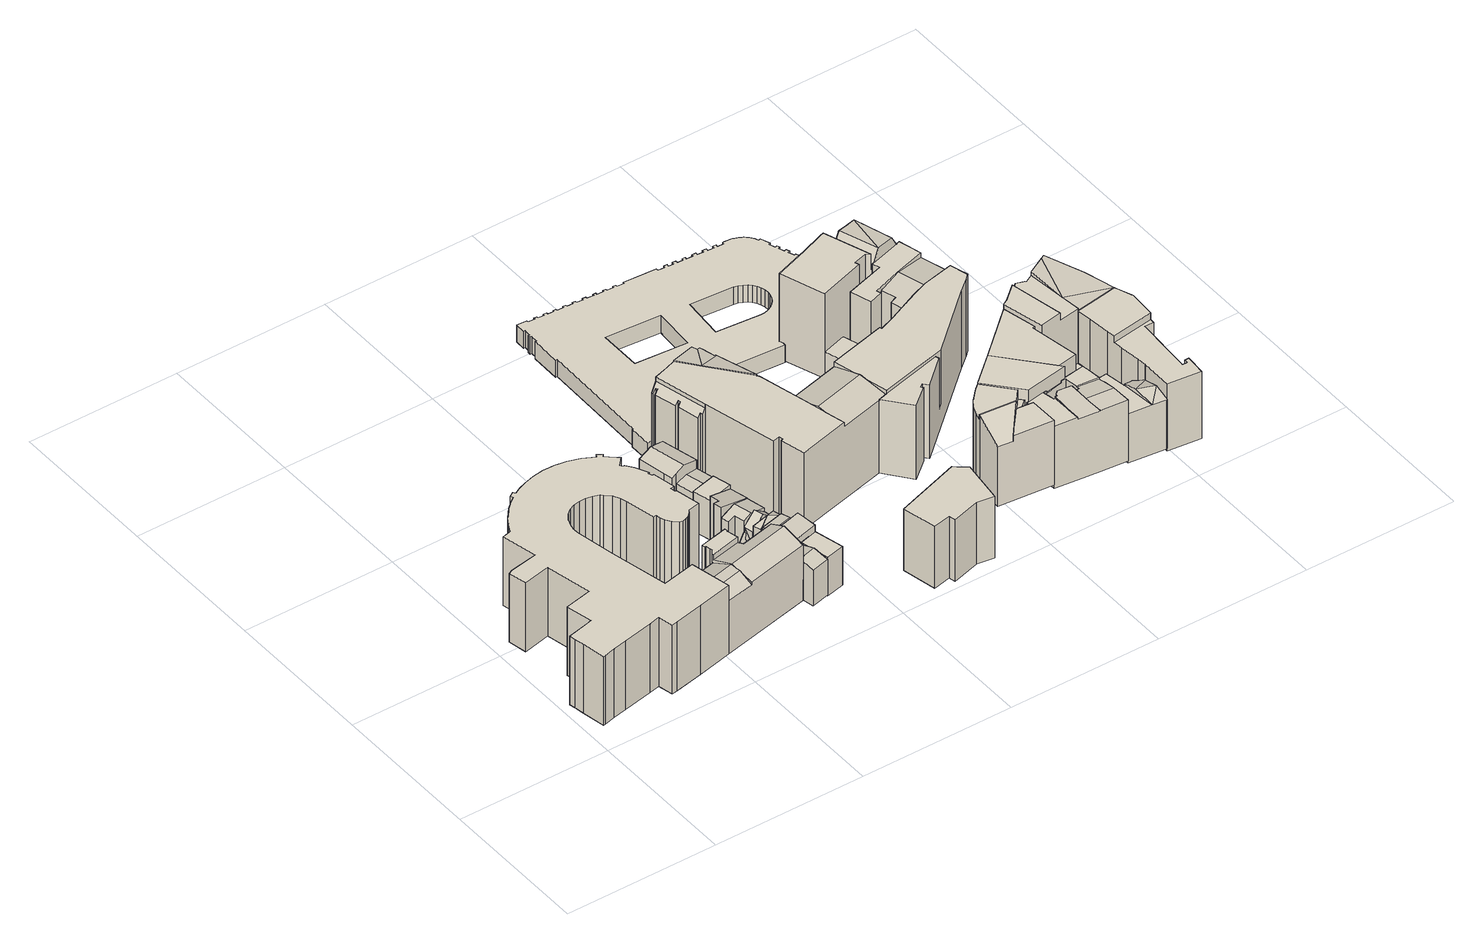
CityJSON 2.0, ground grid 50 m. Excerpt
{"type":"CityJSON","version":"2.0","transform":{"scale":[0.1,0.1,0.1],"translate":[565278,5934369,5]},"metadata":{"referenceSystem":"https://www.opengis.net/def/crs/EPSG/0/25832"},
"CityObjects":{
"building1":{"type":"Building","attributes":{"Gemeindeschluessel":"02100108","Geometrietyp2DReferenz":"3000","measuredHeight":24.4,"function":"31001_1120","roofType":"1000","storeysAboveGround":8},"address":[{"Country":"Germany","Locality":"Hamburg","ThoroughfareName":"ABC-Straße","ThoroughfareNumber":"44"}],"geometry":[{"type":"Solid","lod":"2","boundaries":[[[[0,1,2,3,4,5,6,7,8,9,10,11,12,13,14,15,16,17,18,19,20,21,22,23,24,25,26,27,28,29,30,31,32,33,34,35,36,37,38,39,40,41,42,43,44,45,46,47,48,49,50,51,52,53,54,55,56,57,58,59,60,61,62,63,64,65,66,67,68,69,70,71,72,73,74,75,76,77,78,79,80,81,82,83,84,85,86,87,88,89,90,91,92]],[[93,94,95,96,97,98,99,100,101,102,103,104,105,106,107,108,109,110,111,112,113,114,115,116,117,118,119,120,121,122,123,124,125,126,127,128,129,130,131,132,133,134,135,136,137,138,139,140,141,142,143,144,145,146,147,148,149,150,151,152,153,154,155,156,157,158,159,160,161,162,163,164,165,166,167,168,169,170,171,172,173,174,175,176,177,178,179,180,181,182,183,184,185]],[[185,184,1,0]],[[184,183,2,1]],[[183,182,3,2]],[[182,181,4,3]],[[181,180,5,4]],[[180,179,6,5]],[[179,178,7,6]],[[178,177,8,7]],[[177,176,9,8]],[[176,175,10,9]],[[175,174,11,10]],[[174,173,12,11]],[[173,172,13,12]],[[172,171,14,13]],[[171,170,15,14]],[[170,169,16,15]],[[169,168,17,16]],[[168,167,18,17]],[[167,166,19,18]],[[166,165,20,19]],[[165,164,21,20]],[[164,163,22,21]],[[163,162,23,22]],[[162,161,24,23]],[[161,160,25,24]],[[160,159,26,25]],[[159,158,27,26]],[[158,157,28,27]],[[157,156,29,28]],[[156,155,30,29]],[[155,154,31,30]],[[154,153,32,31]],[[153,152,33,32]],[[152,151,34,33]],[[151,150,35,34]],[[150,149,36,35]],[[149,148,37,36]],[[148,147,38,37]],[[147,146,39,38]],[[146,145,40,39]],[[145,144,41,40]],[[144,143,42,41]],[[143,142,43,42]],[[142,141,44,43]],[[141,140,45,44]],[[140,139,46,45]],[[139,138,47,46]],[[138,137,48,47]],[[137,136,49,48]],[[136,135,50,49]],[[135,134,51,50]],[[134,133,52,51]],[[133,132,53,52]],[[132,131,54,53]],[[131,130,55,54]],[[130,129,56,55]],[[129,128,57,56]],[[128,127,58,57]],[[127,126,59,58]],[[126,125,60,59]],[[125,124,61,60]],[[124,123,62,61]],[[123,122,63,62]],[[122,121,64,63]],[[121,120,65,64]],[[120,119,66,65]],[[119,118,67,66]],[[118,117,68,67]],[[117,116,69,68]],[[116,115,70,69]],[[115,114,71,70]],[[114,113,72,71]],[[113,112,73,72]],[[112,111,74,73]],[[111,110,75,74]],[[110,109,76,75]],[[109,108,77,76]],[[108,107,78,77]],[[107,106,79,78]],[[106,105,80,79]],[[105,104,81,80]],[[104,103,82,81]],[[103,102,83,82]],[[102,101,84,83]],[[101,100,85,84]],[[100,99,86,85]],[[99,98,87,86]],[[98,97,88,87]],[[97,96,89,88]],[[96,95,90,89]],[[95,94,91,90]],[[94,93,92,91]],[[93,185,0,92]]]]}]},
"building2":{"type":"Building","attributes":{"Gemeindeschluessel":"02100108","Geometrietyp2DReferenz":"3000","measuredHeight":22.27,"function":"31001_2050","roofType":"3100","storeysAboveGround":4},"address":[{"Country":"Germany","Locality":"Hamburg","ThoroughfareName":"ABC-Straße","ThoroughfareNumber":"47"}],"geometry":[{"type":"Solid","lod":"2","boundaries":[[[[186,187,188,189,190,191,192,193]],[[189,188,194,195,196]],[[197,198,199,195,194]],[[200,201,202,203,204,205,206,207,208,209,210,211,212,213,214,215]],[[191,190,216,217]],[[218,193,192,219]],[[220,187,186,221]],[[221,186,193,218]],[[222,214,213,223]],[[223,213,212,224]],[[224,212,211,225]],[[225,211,210,226]],[[226,210,209,227]],[[227,209,208,228]],[[228,208,207,229]],[[229,207,206,230]],[[230,206,205,231]],[[231,205,204,232]],[[232,204,203,233]],[[233,203,202,234]],[[235,201,200,236]],[[198,237,199]],[[238,239,240,241]],[[236,200,215,216,190,189,196,242]],[[243,220,221,218,219,244,222,223,224,225,226,227,228,229,230,231,232,233,234,245,246,238,241]],[[220,243,197,194,188,187]],[[237,198,197,243,241,240]],[[238,246,247,248,239]],[[247,246,245,249]],[[245,234,202,201,235,249]],[[222,244,217,216,215,214]],[[196,195,199]],[[244,219,192,191,217]],[[242,196,199,237,240,239,248]],[[242,248,247,249,235,236]]]]}]},
"building3":{"type":"Building","attributes":{"Gemeindeschluessel":"02100108","Geometrietyp2DReferenz":"3000","measuredHeight":13.96,"function":"31001_2010","roofType":"3100","storeysAboveGround":3},"address":[{"Country":"Germany","Locality":"Hamburg","ThoroughfareName":"ABC-Straße","ThoroughfareNumber":"50"}],"geometry":[{"type":"Solid","lod":"2","boundaries":[[[[250,251,252,253,254]],[[255,254,253,256]],[[256,253,252,257]],[[258,259,260,261]],[[258,261,255,256,257,262]],[[250,254,255,261,260]],[[259,258,262,263]],[[262,257,252,251,263]],[[259,263,251,250,260]]]]}]},
"building4":{"type":"Building","attributes":{"Gemeindeschluessel":"02100108","Geometrietyp2DReferenz":"3000","measuredHeight":13.84,"function":"31001_2050","roofType":"3100","storeysAboveGround":3},"address":[{"Country":"Germany","Locality":"Hamburg","ThoroughfareName":"Neue ABC-Straße","ThoroughfareNumber":"2"}],"geometry":[{"type":"Solid","lod":"2","boundaries":[[[[264,265,266,267]],[[268,269,265,264]],[[270,268,264]],[[271,272,273,274]],[[275,276,267,277]],[[278,279,280,281]],[[271,274,278,281,275,277,282,283]],[[271,283,269,268,270,272]],[[283,282,266,265,269]],[[276,275,281,280]],[[279,278,274,273]],[[282,277,267,266]],[[279,273,272,270,264,267,276,280]]]]}]},
"building5":{"type":"Building","attributes":{"Gemeindeschluessel":"02100108","Geometrietyp2DReferenz":"3000","measuredHeight":14.96,"function":"31001_2010","roofType":"3100","storeysAboveGround":3},"address":[{"Country":"Germany","Locality":"Hamburg","ThoroughfareName":"Neue ABC-Straße","ThoroughfareNumber":"3"}],"geometry":[{"type":"Solid","lod":"2","boundaries":[[[[284,285,286]],[[287,284,288]],[[289,290,284,287]],[[290,291,292,285,284]],[[293,294,295,296,297,298,299]],[[297,300,301,302,303,304,305]],[[306,307,302,301]],[[308,302,307]],[[298,305,309,310,299]],[[308,311,303,302]],[[286,288,284]],[[291,294,293,292]],[[296,300,297]],[[305,304,309]],[[312,286,285,292,293,299,310,313]],[[277,314,315,312,313,282]],[[315,314,295,294,291,290,289]],[[314,277,306,301,300,296,295]],[[282,313,310,309,304,303,311]],[[277,282,311,308,307,306]],[[297,305,298]],[[312,315,289,287,288,286]]]]}]},
"building6":{"type":"Building","attributes":{"Gemeindeschluessel":"02100108","Geometrietyp2DReferenz":"3000","measuredHeight":14.04,"function":"31001_2010","roofType":"3100","storeysAboveGround":3},"address":[{"Country":"Germany","Locality":"Hamburg","ThoroughfareName":"Neue ABC-Straße","ThoroughfareNumber":"4"}],"geometry":[{"type":"Solid","lod":"2","boundaries":[[[[316,317,318,319,320,321]],[[319,322,323,320]],[[324,318,317,325]],[[325,317,316,326]],[[326,316,321,327]],[[328,323,322,313]],[[313,322,319,318,324]],[[327,321,320,323,328]],[[327,328,313,324,325,326]]]]}]},
"building7":{"type":"Building","attributes":{"Gemeindeschluessel":"02100108","Geometrietyp2DReferenz":"3000","measuredHeight":17.05,"function":"31001_2050","roofType":"2100","storeysAboveGround":3},"address":[{"Country":"Germany","Locality":"Hamburg","ThoroughfareName":"Neue ABC-Straße","ThoroughfareNumber":"1"}],"geometry":[{"type":"Solid","lod":"2","boundaries":[[[[329,330,331,332]],[[333,271,283,334]],[[271,331,330,283]],[[283,330,329,334]],[[333,332,331,271]],[[333,334,329,332]]]]}]},
"building8":{"type":"Building","attributes":{"Gemeindeschluessel":"02100108","Geometrietyp2DReferenz":"3000","measuredHeight":16.29,"function":"31001_2010","roofType":"2100","storeysAboveGround":3},"address":[{"Country":"Germany","Locality":"Hamburg","ThoroughfareName":"Neue ABC-Straße","ThoroughfareNumber":"5"}],"geometry":[{"type":"Solid","lod":"2","boundaries":[[[[335,336,337,338,339,340]],[[341,342,343,344,345,346]],[[341,340,339,342]],[[342,339,338,343]],[[343,338,337,344]],[[344,337,336,345]],[[345,336,335,346]],[[346,335,340,341]]]]}]},
"building9":{"type":"Building","attributes":{"Gemeindeschluessel":"02100108","Geometrietyp2DReferenz":"3000","measuredHeight":13.69,"function":"31001_2010","roofType":"1000","storeysAboveGround":3},"address":[{"Country":"Germany","Locality":"Hamburg","ThoroughfareName":"ABC-Straße","ThoroughfareNumber":"51"}],"geometry":[{"type":"Solid","lod":"2","boundaries":[[[[347,348,349,350]],[[350,349,351,352]],[[352,351,353,354]],[[355,356,348,347]],[[354,353,356,355]],[[354,355,347,350,352]],[[356,353,351,349,348]]]]}]},
"building10":{"type":"Building","attributes":{"Gemeindeschluessel":"02100108","Geometrietyp2DReferenz":"3000","measuredHeight":14.13,"function":"31001_2010","roofType":"1000","storeysAboveGround":3},"address":[{"Country":"Germany","Locality":"Hamburg","ThoroughfareName":"Neue ABC-Straße","ThoroughfareNumber":"6"}],"geometry":[{"type":"Solid","lod":"2","boundaries":[[[[357,358,359,360]],[[361,362,344,343]],[[361,360,359,362]],[[362,359,358,344]],[[344,358,357,343]],[[343,357,360,361]]]]}]},
"building11":{"type":"Building","attributes":{"Gemeindeschluessel":"02100108","Geometrietyp2DReferenz":"3000","measuredHeight":18.1,"function":"31001_2010","roofType":"3100","storeysAboveGround":5},"address":[{"Country":"Germany","Locality":"Hamburg","ThoroughfareName":"Neue ABC-Straße","ThoroughfareNumber":"8"}],"geometry":[{"type":"Solid","lod":"2","boundaries":[[[[363,364,365,366]],[[367,366,365,368]],[[369,370,371,372]],[[373,369,372,374,367,368]],[[367,374,375,363,366]],[[375,374,372,371]],[[370,369,373,376]],[[373,368,365,364,376]],[[370,376,364,363,375,371]]]]}]},
"building12":{"type":"Building","attributes":{"Gemeindeschluessel":"02100108","Geometrietyp2DReferenz":"3000","measuredHeight":14.31,"function":"31001_2010","roofType":"3100","storeysAboveGround":3},"address":[{"Country":"Germany","Locality":"Hamburg","ThoroughfareName":"Neue ABC-Straße","ThoroughfareNumber":"7"}],"geometry":[{"type":"Solid","lod":"2","boundaries":[[[[377,378,379,380]],[[378,381,382,379]],[[383,377,380,384]],[[385,382,381,386]],[[386,381,378,377,383]],[[384,380,379,382,385]],[[384,385,386,383]]]]}]},
"building13":{"type":"Building","attributes":{"Gemeindeschluessel":"02100108","Geometrietyp2DReferenz":"3000","measuredHeight":21.81,"function":"31001_2010","roofType":"1000","storeysAboveGround":5},"address":[{"Country":"Germany","Locality":"Hamburg","ThoroughfareName":"ABC-Straße","ThoroughfareNumber":"11"}],"geometry":[{"type":"Solid","lod":"2","boundaries":[[[[387,388,389,390]],[[390,389,391,392]],[[393,394,395,396]],[[396,395,397,398]],[[399,400,401,402]],[[397,395,394,401,400,391,389,388]],[[399,402,393,396,398,387,390,392]],[[393,402,401,394]],[[387,398,397,388]],[[399,392,391,400]]]]}]},
"building14":{"type":"Building","attributes":{"Gemeindeschluessel":"02100108","Geometrietyp2DReferenz":"3000","measuredHeight":27.98,"function":"31001_2070","roofType":"1000","storeysAboveGround":7},"address":[{"Country":"Germany","Locality":"Hamburg","ThoroughfareName":"ABC-Straße","ThoroughfareNumber":"52"}],"geometry":[{"type":"Solid","lod":"2","boundaries":[[[[403,404,405,406]],[[407,408,409,410,411,404,403]],[[412,407,403]],[[412,413,407]],[[414,415,416]],[[417,418,419,420]],[[420,419,421,422]],[[422,421,423,424]],[[424,423,425,426]],[[427,428,429,430]],[[430,429,431,432]],[[432,431,433,434]],[[434,433,435,436]],[[436,435,437,438]],[[438,437,439,440]],[[441,442,443,444]],[[445,405,404,446]],[[447,448,449]],[[450,451,452,453]],[[453,452,454,455]],[[455,454,456,457]],[[446,404,411,458]],[[458,411,410,459]],[[459,410,409,460]],[[461,462,463,464]],[[464,463,465,466]],[[467,413,412,442,441]],[[468,469,470,471]],[[471,470,472,473]],[[474,475,476,477]],[[478,479,480]],[[481,482,475,474]],[[416,483,484,414]],[[485,486,487,488]],[[488,487,489,490]],[[490,489,491,492]],[[492,491,493,494]],[[495,496,497,498]],[[498,497,499,500]],[[500,499,501,502]],[[503,504,505,506]],[[506,505,507,508]],[[509,456,454,452,451,510,448,447,511,443,442,512,513,514]],[[494,493,482,481,515,516]],[[502,501,517,415,414,484,486,485]],[[518,450,453,455,457,519,427,430,432,434,436,438,440,417,420,422,424,426,520,445,446,458,459,460,461,464,466,521,468,471,473,522,523,503,506,508,524,495,498,500,502,485,488,490,492,494,516]],[[467,441,444,525,526,472,470,469,527,465,463,462,528]],[[477,476,517,501,499,497,496,529,507,505,504,530,531,532,479,478]],[[519,457,456,509]],[[449,448,510,518,516,515]],[[528,462,461,460,409,408]],[[480,479,532,526,525,533]],[[507,529,524,508]],[[529,496,495,524]],[[530,504,503,523]],[[517,476,475,483,416,415]],[[531,530,523,522]],[[522,473,472,526,532,531]],[[477,478,534]],[[511,447,535]],[[527,469,468,521]],[[465,527,521,466]],[[467,528,408,407,413]],[[450,518,510,451]],[[512,442,412,403,406]],[[443,511,533,525,444]],[[536,509,514,537]],[[445,520,513,512,406,405]],[[427,519,509,536,428]],[[418,417,440,439]],[[520,426,425,537,514,513]],[[486,484,483,475,482,493,491,489,487]],[[535,447,449,515,481,474,477,534]],[[535,534,478,480,533,511]],[[418,439,437,435,433,431,429,428,536,537,425,423,421,419]]]]}]},
"building15":{"type":"Building","attributes":{"name":"Finanzbehörde","Gemeindeschluessel":"02100108","Geometrietyp2DReferenz":"3000","measuredHeight":6.14,"function":"31001_1110","roofType":"1000","storeysAboveGround":9},"address":[{"Country":"Germany","Locality":"Hamburg","ThoroughfareName":"Gänsemarkt","ThoroughfareNumber":"36"}],"geometry":[{"type":"Solid","lod":"2","boundaries":[[[[538,539,540,541,542,543,544,545,546,547,548,549,550,551,552,553,554,555,556,557,558,559,560,561,562,563,564,565,566,567,568,569,570,571,572,573,574,575,576,577,578,579,580,581,582,583,584,585,586,587,588,589,590,591,592,593,594,595,596,597,598,599,600,601,602,603,604,605,606,607,608,609,610,611,612,613,614,615,616,617,618,619,620,621,622,623,624,625,626,627,628,629,630,631,632,633,634,635,636,637,638,639,640,641,642,643,644,645,646,647,648,649,650,651,652,653,654,655,656,657,658,659,660,661,662,663,664,665,666,667,668,669,670,671,672,673,674,675,676],[677,678,679,680,681,682,683,684,685,686,687,688,689,690,691,692,693,694,695],[696,697,698,699]],[[700,701,702,703,704,705,706,707,708,709,710,711,712,713,714,715,716,717,718,719,720,721,722,723,724,725,726,727,728,729,730,731,732,733,734,735,736,737,738,739,740,741,742,743,744,745,746,747,748,749,750,751,752,753,754,755,756,757,758,759,760,761,762,763,764,765,766,767,768,769,770,771,772,773,774,775,776,777,778,779,780,781,782,783,784,785,786,787,788,789,790,791,792,793,794,795,796,797,798,799,800,801,802,803,804,805,806,807,808,809,810,811,812,813,814,815,816,817,818,819,820,821,822,823,824,825,826,827,828,829,830,831,832,833,834,835,836,837,838],[839,840,841,842,843,844,845,846,847,848,849,850,851,852,853,854,855,856,857],[858,859,860,861]],[[838,837,539,538]],[[837,836,540,539]],[[836,835,541,540]],[[835,834,542,541]],[[834,833,543,542]],[[833,832,544,543]],[[832,831,545,544]],[[831,830,546,545]],[[830,829,547,546]],[[829,828,548,547]],[[828,827,549,548]],[[827,826,550,549]],[[826,825,551,550]],[[825,824,552,551]],[[824,823,553,552]],[[823,822,554,553]],[[822,821,555,554]],[[821,820,556,555]],[[820,819,557,556]],[[819,818,558,557]],[[818,817,559,558]],[[817,816,560,559]],[[816,815,561,560]],[[815,814,562,561]],[[814,813,563,562]],[[813,812,564,563]],[[812,811,565,564]],[[811,810,566,565]],[[810,809,567,566]],[[809,808,568,567]],[[808,807,569,568]],[[807,806,570,569]],[[806,805,571,570]],[[805,804,572,571]],[[804,803,573,572]],[[803,802,574,573]],[[802,801,575,574]],[[801,800,576,575]],[[800,799,577,576]],[[799,798,578,577]],[[798,797,579,578]],[[797,796,580,579]],[[796,795,581,580]],[[795,794,582,581]],[[794,793,583,582]],[[793,792,584,583]],[[792,791,585,584]],[[791,790,586,585]],[[790,789,587,586]],[[789,788,588,587]],[[788,787,589,588]],[[787,786,590,589]],[[786,785,591,590]],[[785,784,592,591]],[[784,783,593,592]],[[783,782,594,593]],[[782,781,595,594]],[[781,780,596,595]],[[780,779,597,596]],[[779,778,598,597]],[[778,777,599,598]],[[777,776,600,599]],[[776,775,601,600]],[[775,774,602,601]],[[774,773,603,602]],[[773,772,604,603]],[[772,771,605,604]],[[771,770,606,605]],[[770,769,607,606]],[[769,768,608,607]],[[768,767,609,608]],[[767,766,610,609]],[[766,765,611,610]],[[765,764,612,611]],[[764,763,613,612]],[[763,762,614,613]],[[762,761,615,614]],[[761,760,616,615]],[[760,759,617,616]],[[759,758,618,617]],[[758,757,619,618]],[[757,756,620,619]],[[756,755,621,620]],[[755,754,622,621]],[[754,753,623,622]],[[753,752,624,623]],[[752,751,625,624]],[[751,750,626,625]],[[750,749,627,626]],[[749,748,628,627]],[[748,747,629,628]],[[747,746,630,629]],[[746,745,631,630]],[[745,744,632,631]],[[744,743,633,632]],[[743,742,634,633]],[[742,741,635,634]],[[741,740,636,635]],[[740,739,637,636]],[[739,738,638,637]],[[738,737,639,638]],[[737,736,640,639]],[[736,735,641,640]],[[735,734,642,641]],[[734,733,643,642]],[[733,732,644,643]],[[732,731,645,644]],[[731,730,646,645]],[[730,729,647,646]],[[729,728,648,647]],[[728,727,649,648]],[[727,726,650,649]],[[726,725,651,650]],[[725,724,652,651]],[[724,723,653,652]],[[723,722,654,653]],[[722,721,655,654]],[[721,720,656,655]],[[720,719,657,656]],[[719,718,658,657]],[[718,717,659,658]],[[717,716,660,659]],[[716,715,661,660]],[[715,714,662,661]],[[714,713,663,662]],[[713,712,664,663]],[[712,711,665,664]],[[711,710,666,665]],[[710,709,667,666]],[[709,708,668,667]],[[708,707,669,668]],[[707,706,670,669]],[[706,705,671,670]],[[705,704,672,671]],[[704,703,673,672]],[[703,702,674,673]],[[702,701,675,674]],[[701,700,676,675]],[[700,838,538,676]],[[857,856,678,677]],[[856,855,679,678]],[[855,854,680,679]],[[854,853,681,680]],[[853,852,682,681]],[[852,851,683,682]],[[851,850,684,683]],[[850,849,685,684]],[[849,848,686,685]],[[848,847,687,686]],[[847,846,688,687]],[[846,845,689,688]],[[845,844,690,689]],[[844,843,691,690]],[[843,842,692,691]],[[842,841,693,692]],[[841,840,694,693]],[[840,839,695,694]],[[839,857,677,695]],[[861,860,697,696]],[[860,859,698,697]],[[859,858,699,698]],[[858,861,696,699]]]]}]},
"building16":{"type":"Building","attributes":{"Gemeindeschluessel":"02100108","Geometrietyp2DReferenz":"3000","measuredHeight":25.86,"function":"31001_2010","roofType":"1000","storeysAboveGround":6},"address":[{"Country":"Germany","Locality":"Hamburg","ThoroughfareName":"ABC-Straße","ThoroughfareNumber":"7"}],"geometry":[{"type":"Solid","lod":"2","boundaries":[[[[862,863,864,865,866,867,868,869,870]],[[871,872,873,874,875,876,877]],[[878,879,880,881]],[[870,882,883,862]],[[884,869,868,885]],[[885,868,867,886]],[[886,867,866,887]],[[887,866,865,888]],[[888,865,864,889]],[[890,877,876]],[[881,875,874,878]],[[891,873,872,892]],[[892,872,871,893]],[[894,895,896,897]],[[894,897,884,885,886,887,888,889,898,891,892,893]],[[882,870,869,884,897,896]],[[895,894,893,871,877,890]],[[891,898,879,878,874,873]],[[898,889,864,863,880,879]],[[875,881,880,863,862,883,876]],[[895,890,876,883,882,896]]]]}]},
"building17":{"type":"Building","attributes":{"Geometrietyp2DReferenz":"3000","Gemeindeschluessel":"02100108","measuredHeight":25.54,"function":"31001_2010","roofType":"1000","storeysAboveGround":7},"address":[{"Country":"Germany","Locality":"Hamburg","ThoroughfareName":"ABC-Straße","ThoroughfareNumber":"2"}],"geometry":[{"type":"Solid","lod":"2","boundaries":[[[[899,900,901,902]],[[903,904,905,906]],[[905,902,901,906]],[[903,900,899,904]],[[905,904,899,902]],[[903,906,901,900]]]]}]},
"building18":{"type":"Building","attributes":{"Gemeindeschluessel":"02100108","Geometrietyp2DReferenz":"3000","measuredHeight":23.02,"function":"31001_2310","roofType":"3100","storeysAboveGround":7},"address":[{"Country":"Germany","Locality":"Hamburg","ThoroughfareName":"Poststraße","ThoroughfareNumber":"36"}],"geometry":[{"type":"Solid","lod":"2","boundaries":[[[[907,908,909,910,911,912,913,914,915,916]],[[917,918,919,920,921,922,923,924]],[[910,925,926,927,928,929,930,931,932,933]],[[934,935,925,910]],[[936,937,938,939]],[[940,941,942,943]],[[939,944,945,936]],[[907,946,908]],[[947,915,914,948]],[[948,914,913,949]],[[949,913,912,950]],[[933,911,910]],[[907,916,951]],[[952,923,922,953]],[[953,922,921,954]],[[928,920,919,929]],[[937,917,924,938]],[[955,932,931,956]],[[956,931,930,957]],[[958,927,926,959]],[[909,934,910]],[[960,961,962,963,964,940,943,965,966,952,953,954,967,958,959,968,969],[970,971,972,973,974,975,976,977,947,948,949,950,978,955,956,957]],[[942,944,939,938,924,923,952,966,965,943]],[[974,973,972,971,918,917,937,936,945,979]],[[964,963,962,980,981,982,941,940]],[[961,960,969,935,934,909,908,946,980,962]],[[935,969,968,959,926,925]],[[970,957,930,929,919,918,971]],[[920,928,927,958,967,954,921]],[[911,933,932,955,978,950,912]],[[951,916,915,947,977,976,983]],[[984,983,976,975,974,979]],[[982,981,980,946,907,951,983,984,979,945,944,942,941]]]]}]},
"building19":{"type":"Building","attributes":{"Gemeindeschluessel":"02100108","Geometrietyp2DReferenz":"3000","measuredHeight":30.44,"function":"31001_2010","roofType":"1000","storeysAboveGround":6},"address":[{"Country":"Germany","Locality":"Hamburg","ThoroughfareName":"Gänsemarkt","ThoroughfareNumber":"35"}],"geometry":[{"type":"Solid","lod":"2","boundaries":[[[[985,986,987,988,989,990,991]],[[987,992,993,994,988]],[[995,996,993,992]],[[995,997,998,996]],[[991,999,1000,1001]],[[659,1002,1003,658]],[[658,1003,1004,1005]],[[1005,1004,1006,1007]],[[1008,1009,1010,1011]],[[1011,1010,1012,1013]],[[991,990,999]],[[651,998,997,1014]],[[1015,1016,1002,659]],[[1014,997,995,992,987,986,1017]],[[1008,1011,1013,1015,659,658,1005,1007,1018,1019,652,651,1014,1017]],[[651,652,994,993,996,998]],[[652,1019,989,988,994]],[[1019,1018,1000,999,990,989]],[[1016,1015,1013,1012]],[[1008,1017,986,985,1020,1009]],[[1020,985,991,1001,1021]],[[1018,1007,1006,1021,1001,1000]],[[1020,1021,1006,1004,1003,1002,1016,1012,1010,1009]]]]}]},
"building20":{"type":"Building","attributes":{"Gemeindeschluessel":"02100108","Geometrietyp2DReferenz":"3000","measuredHeight":26.57,"function":"31001_2010","roofType":"1000","storeysAboveGround":6},"address":[{"Country":"Germany","Locality":"Hamburg","ThoroughfareName":"Gänsemarkt","ThoroughfareNumber":"33"}],"geometry":[{"type":"Solid","lod":"2","boundaries":[[[[1022,1023,1024,1025]],[[1026,1027,1028,1029]],[[1029,1028,1030,1031]],[[1032,1033,1034,1035]],[[1034,1033,1036,1037,1038,1030,1028,1027,1024,1023]],[[1022,1025,1039,1040,1041,1015,1042,1043,1044,1017,1014,1032,1035]],[[1045,1046,1047,1026,1029,1031,1048,1049]],[[1048,1031,1043,1042]],[[1022,1035,1034,1023]],[[1032,1014,1036,1033]],[[1014,1017,1037,1036]],[[1039,1025,1024,1027,1026,1047]],[[1017,1044,1038,1037]],[[1047,1046,1040,1039]],[[1046,1045,1041,1040]],[[1044,1043,1031,1030,1038]],[[1045,1049,1015,1041]],[[1049,1048,1042,1015]]]]}]},
"building21":{"type":"Building","attributes":{"Gemeindeschluessel":"02100108","Geometrietyp2DReferenz":"3000","measuredHeight":25.83,"function":"31001_2010","roofType":"1000","storeysAboveGround":7},"address":[{"Country":"Germany","Locality":"Hamburg","ThoroughfareName":"ABC-Straße","ThoroughfareNumber":"1"}],"geometry":[{"type":"Solid","lod":"2","boundaries":[[[[1050,1051,1052,1053,1054,901]],[[1055,1056,1057,1058,1059,1060]],[[1055,901,1054,1056]],[[1056,1054,1053,1057]],[[1057,1053,1052,1058]],[[1058,1052,1051,1059]],[[1059,1051,1050,1060]],[[1060,1050,901,1055]]]]}]},
"building22":{"type":"Building","attributes":{"Gemeindeschluessel":"02100108","Geometrietyp2DReferenz":"3000","measuredHeight":26.45,"function":"31001_2010","roofType":"3100","storeysAboveGround":6},"address":[{"Country":"Germany","Locality":"Hamburg","ThoroughfareName":"Gänsemarkt","ThoroughfareNumber":"30"}],"geometry":[{"type":"Solid","lod":"2","boundaries":[[[[1061,1062,1063,1064]],[[1063,1062,1065,1066,1067,1068,1069,1070,1071]],[[1072,1073,1067,1066]],[[1074,1071,1070,1075]],[[1075,1070,1069,1076]],[[1076,1069,1068,1035]],[[1077,1065,1062,1061]],[[1064,1063,1071,1074]],[[1032,1073,1072,1078]],[[1078,1072,1066,1065,1077]],[[1035,1068,1067,1073,1032]],[[1035,1032,1078,1077,1061,1064,1074,1075,1076]]]]}]},
"building23":{"type":"Building","attributes":{"Gemeindeschluessel":"02100108","Geometrietyp2DReferenz":"3000","measuredHeight":19.04,"function":"31001_2310","roofType":"9999","storeysAboveGround":5},"address":[{"Country":"Germany","Locality":"Hamburg","ThoroughfareName":"Poststraße","ThoroughfareNumber":"22"}],"geometry":[{"type":"Solid","lod":"2","boundaries":[[[[1079,1080,1081,1082,1083,1084]],[[1085,1086,1080,1079]],[[1087,1088,1085,1079]],[[1089,1090,1085,1088]],[[1091,1092,1093,1094,1095,1096,1097,1098,1099,1087]],[[1100,1083,1082,1101]],[[1101,1082,1081,1102]],[[1102,1081,1080,1103]],[[1104,1090,1089,1105]],[[1106,1094,1093,1107]],[[1107,1093,1092,1108]],[[1109,1099,1098,1110]],[[1110,1098,1097,1111]],[[1111,1097,1096,1112]],[[1112,1096,1095,1113]],[[1113,1095,1094,1106]],[[1104,1105,1109,1110,1111,1112,1113,1106,1107,1108,1100,1101,1102,1103,1114]],[[1104,1114,1086,1085,1090]],[[1109,1105,1089,1088,1087,1099]],[[1091,1087,1079,1084]],[[1114,1103,1080,1086]],[[1100,1108,1092,1091,1084,1083]]]]}]},
"building24":{"type":"Building","attributes":{"Gemeindeschluessel":"02100108","Geometrietyp2DReferenz":"3000","measuredHeight":28.51,"function":"31001_2010","roofType":"1000","storeysAboveGround":6},"address":[{"Country":"Germany","Locality":"Hamburg","ThoroughfareName":"Gänsemarkt","ThoroughfareNumber":"24"}],"geometry":[{"type":"Solid","lod":"2","boundaries":[[[[1115,1116,1117,1118,1119]],[[1120,1121,1122,1123,1124,1125,1126,1127,1128,1129,1130]],[[1131,1124,1132]],[[1133,1134,1135,1136,1132,1124]],[[1137,1138,1139,1133,1124]],[[1140,1119,1118,1141]],[[1130,1117,1116,1120]],[[1142,1143,1144,1145]],[[1145,1144,1146,1147]],[[1147,1146,1148,1149]],[[1150,1129,1128,1151]],[[1151,1128,1127,1152]],[[1152,1127,1126,1153]],[[1124,1123,1137]],[[1154,1155,1156,1157]],[[1158,1159,1160,1161]],[[1161,1160,1162,1163]],[[1163,1162,1164,1165]],[[1165,1164,1166,1167]],[[1124,1131,1125]],[[1168,1136,1135,1169]],[[1169,1135,1134,1170]],[[1171,1139,1138,1172]],[[1153,1126,1125,1131,1132,1136,1168]],[[1173,1154,1157,1174,1158,1161,1163,1165,1167,1175,1142,1145,1147,1149,1140,1141,1150,1151,1152,1153,1168,1169,1170,1171,1172]],[[1140,1149,1148,1176,1115,1119]],[[1171,1170,1134,1133,1139]],[[1177,1175,1167,1166]],[[1158,1174,1178,1179,1180,1159]],[[1178,1174,1157,1156]],[[1154,1173,1122,1121,1181,1155]],[[1173,1172,1138,1137,1123,1122]],[[1142,1175,1177,1182,1183,1143]],[[1180,1179,1183,1182]],[[1181,1121,1120,1116,1115,1176]],[[1150,1141,1118,1117,1130,1129]],[[1180,1182,1177,1166,1164,1162,1160,1159]],[[1181,1176,1148,1146,1144,1143,1183,1179,1178,1156,1155]]]]}]},
"building25":{"type":"Building","attributes":{"Gemeindeschluessel":"02100108","Geometrietyp2DReferenz":"3000","measuredHeight":26.2,"function":"31001_2010","roofType":"1000","storeysAboveGround":5},"address":[{"Country":"Germany","Locality":"Hamburg","ThoroughfareName":"Poststraße","ThoroughfareNumber":"20"}],"geometry":[{"type":"Solid","lod":"2","boundaries":[[[[1184,1185,1138,1186]],[[1187,1188,1189,1190]],[[1190,1189,1185,1184]],[[1191,1192,1193,1194]],[[1194,1193,1195,1196]],[[1196,1195,1197,1198]],[[1198,1197,1199,1200]],[[1200,1199,1201,1202]],[[1202,1201,1203,1204]],[[1204,1203,1205,1206]],[[1206,1205,1207,1208]],[[1208,1207,1209,1210]],[[1210,1209,1211,1212]],[[1213,1139,1214,1215]],[[1216,1217,1191,1194,1196,1198,1200,1202,1204,1206,1208,1210,1212,1187,1190,1184,1186,1213,1215,1218,1219]],[[1220,1221,1222,1223,1214,1139,1138,1185,1189,1188,1224]],[[1225,1224,1188,1187,1212,1211]],[[1221,1220,1226,1227,1217,1216]],[[1222,1221,1216,1219]],[[1223,1222,1219,1218]],[[1214,1223,1218,1215]],[[1192,1191,1217,1227]],[[1226,1220,1224,1225]],[[1138,1139,1213,1186]],[[1226,1225,1211,1209,1207,1205,1203,1201,1199,1197,1195,1193,1192,1227]]]]}]}
},
"vertices":[
[511,751,50],[515,760,50],[532,749,50],[526,741,50],[538,732,50],[563,709,50],[540,684,50],[547,675,50],[550,677,50],[567,654,50],[588,612,50],[583,610,50],[588,597,50],[593,598,50],[608,525,50],[595,522,50],[598,505,50],[602,506,50],[619,426,50],[580,418,50],[575,409,50],[568,401,50],[560,396,50],[551,392,50],[541,391,50],[531,392,50],[514,406,50],[502,424,50],[497,438,50],[495,452,50],[486,451,50],[465,549,50],[460,569,50],[448,590,50],[430,607,50],[422,613,50],[402,621,50],[382,625,50],[361,625,50],[340,621,50],[320,611,50],[303,597,50],[289,578,50],[281,558,50],[277,539,50],[278,521,50],[302,393,50],[314,339,50],[343,203,50],[451,225,50],[452,218,50],[479,93,50],[366,69,50],[272,50,50],[253,46,50],[243,95,50],[209,87,50],[111,67,50],[66,58,50],[30,50,50],[22,48,50],[9,122,50],[4,154,50],[0,174,50],[4,175,50],[74,191,50],[85,194,50],[87,194,50],[68,280,50],[155,298,50],[124,448,50],[36,428,50],[24,488,50],[39,495,50],[111,508,50],[128,511,50],[102,625,50],[132,632,50],[145,658,50],[160,682,50],[187,714,50],[204,730,50],[224,745,50],[219,753,50],[236,764,50],[240,755,50],[262,767,50],[285,776,50],[321,786,50],[358,791,50],[396,790,50],[433,784,50],[473,771,50],[473,771,294],[433,784,294],[396,790,294],[358,791,294],[321,786,294],[285,776,294],[262,767,294],[240,755,294],[236,764,294],[219,753,294],[224,745,294],[204,730,294],[187,714,294],[160,682,294],[145,658,294],[132,632,294],[102,625,294],[128,511,294],[111,508,294],[39,495,294],[24,488,294],[36,428,294],[124,448,294],[155,298,294],[68,280,294],[87,194,294],[85,194,294],[74,191,294],[4,175,294],[0,174,294],[4,154,294],[9,122,294],[22,48,294],[30,50,294],[66,58,294],[111,67,294],[209,87,294],[243,95,294],[253,46,294],[272,50,294],[366,69,294],[479,93,294],[452,218,294],[451,225,294],[343,203,294],[314,339,294],[302,393,294],[278,521,294],[277,539,294],[281,558,294],[289,578,294],[303,597,294],[320,611,294],[340,621,294],[361,625,294],[382,625,294],[402,621,294],[422,613,294],[430,607,294],[448,590,294],[460,569,294],[465,549,294],[486,451,294],[495,452,294],[497,438,294],[502,424,294],[514,406,294],[531,392,294],[541,391,294],[551,392,294],[560,396,294],[568,401,294],[575,409,294],[580,418,294],[619,426,294],[602,506,294],[598,505,294],[595,522,294],[608,525,294],[593,598,294],[588,597,294],[583,610,294],[588,612,294],[567,654,294],[550,677,294],[547,675,294],[540,684,294],[563,709,294],[538,732,294],[526,741,294],[532,749,294],[515,760,294],[511,751,294],
[451,225,242],[452,218,245],[463,166,269],[554,186,269],[541,252,238],[540,252,238],[540,251,239],[450,231,239],[470,135,266],[561,155,266],[559,164,267],[479,93,239],[570,113,239],[563,145,259],[541,252,266],[640,274,266],[632,310,266],[631,310,266],[632,311,266],[634,311,266],[632,322,266],[586,312,266],[541,303,266],[544,292,266],[546,293,266],[547,292,266],[546,292,266],[549,277,266],[551,270,266],[540,254,266],[540,254,238],[540,253,238],[450,231,51],[540,251,51],[452,218,51],[451,225,51],[551,270,51],[549,277,51],[546,292,51],[547,292,51],[546,293,51],[544,292,51],[541,303,51],[586,312,51],[632,322,51],[634,311,51],[632,311,51],[631,310,51],[632,310,51],[640,274,247],[541,252,247],[570,113,247],[768,217,51],[768,217,269],[778,159,247],[778,159,51],[555,182,274],[479,93,51],[540,253,51],[645,251,51],[755,276,51],[755,276,256],[765,229,274],[645,251,256],
[776,169,193],[834,183,193],[823,230,180],[799,225,180],[768,217,180],[768,217,53],[799,225,53],[823,230,53],[784,121,53],[784,121,180],[778,159,190],[778,159,53],[844,135,53],[844,135,180],
[818,323,190],[859,333,190],[852,363,186],[770,343,186],[865,304,186],[866,304,186],[825,293,190],[785,283,51],[785,283,186],[775,323,186],[775,323,51],[772,334,51],[772,334,186],[770,343,51],[746,316,51],[746,316,184],[744,327,184],[744,327,51],[852,363,51],[866,304,51],
[745,383,171],[754,401,108],[730,395,108],[736,364,109],[730,395,109],[736,364,107],[762,370,108],[762,370,106],[755,401,106],[755,401,161],[762,370,161],[763,371,162],[763,370,162],[786,376,180],[804,380,195],[796,411,195],[763,370,180],[763,370,181],[807,366,200],[845,390,181],[845,390,180],[822,385,180],[770,343,181],[771,343,181],[851,362,181],[845,390,162],[837,421,162],[852,363,181],[730,395,51],[837,421,51],[763,371,51],[736,364,51],
[723,428,175],[747,434,182],[755,401,182],[784,408,191],[770,467,191],[717,455,175],[837,421,175],[823,481,175],[755,401,51],[747,434,51],[723,428,51],[717,455,51],[823,481,51],
[881,245,210],[866,304,222],[785,283,222],[799,225,210],[799,225,51],[881,245,51],
[717,455,212],[823,481,177],[809,539,177],[726,519,205],[733,488,205],[711,482,212],[711,482,49],[733,488,49],[726,519,49],[809,539,49],[823,481,49],[717,455,49],
[823,230,50],[823,230,187],[881,245,187],[881,245,50],[882,245,187],[882,245,50],[905,150,187],[905,150,50],[844,135,50],[844,135,187],
[726,519,190],[809,539,190],[794,598,190],[711,578,190],[711,578,49],[794,598,49],
[703,764,228],[731,646,228],[780,657,215],[752,776,215],[752,776,47],[780,657,47],[681,633,47],[681,633,214],[674,661,214],[674,661,47],[696,637,47],[655,752,47],[655,752,215],[696,637,218],
[711,578,185],[753,588,191],[738,647,191],[696,637,185],[794,598,185],[780,657,185],[711,578,48],[696,637,48],[780,657,48],[794,598,48],
[1096,128,23],[1096,128,242],[1309,197,242],[1309,197,23],[1347,166,242],[1347,166,23],[1182,6,23],[1182,6,242],[1177,28,242],[1177,28,23],[1119,16,242],[1119,16,23],[1328,24,23],[1328,24,242],[1273,32,242],[1273,32,23],
[970,894,299],[1007,966,290],[1002,984,289],[920,956,299],[1037,916,287],[1036,920,287],[1031,919,288],[1020,960,288],[1018,969,288],[1069,774,299],[1072,774,287],[1524,551,100],[1543,568,100],[1520,562,100],[826,913,22],[826,913,252],[836,915,266],[836,915,22],[834,921,266],[834,921,22],[825,919,252],[825,919,22],[823,925,252],[823,925,22],[873,756,22],[873,756,265],[871,764,265],[871,764,22],[863,762,252],[863,762,22],[846,833,252],[846,833,22],[854,835,265],[854,835,22],[853,843,265],[853,843,22],[844,841,252],[844,841,22],[1069,774,100],[1069,774,295],[1073,768,295],[1073,768,100],[1002,984,22],[1007,966,22],[1129,536,295],[1145,471,295],[1145,471,279],[960,510,22],[960,510,295],[967,512,295],[967,512,22],[964,526,295],[964,526,22],[942,521,295],[942,521,22],[1018,969,22],[1020,960,22],[1031,919,22],[1187,960,22],[1187,960,100],[1214,848,100],[1214,848,22],[1236,853,100],[1236,853,22],[1072,774,100],[1424,860,22],[1424,860,100],[1438,818,100],[1438,818,22],[1445,796,100],[1445,796,22],[1319,513,279],[1319,513,284],[1319,513,295],[1302,581,295],[1291,629,295],[1274,696,295],[1274,696,279],[1288,505,279],[1288,505,284],[1520,562,284],[1524,551,284],[1436,474,22],[1436,474,284],[1422,490,284],[1422,490,22],[1411,481,284],[1411,481,22],[1416,475,284],[1416,475,22],[1354,424,284],[1354,424,22],[1782,817,22],[1782,817,295],[1791,785,295],[1791,785,22],[1775,770,295],[1775,770,22],[1733,735,295],[1733,735,22],[1581,784,22],[1581,784,295],[1620,801,295],[1620,801,22],[1674,822,295],[1674,822,22],[884,759,295],[979,430,295],[1117,588,295],[920,956,295],[889,946,295],[842,931,295],[1288,506,279],[1288,506,22],[1543,568,295],[979,430,22],[884,759,22],[889,946,22],[1245,816,22],[1464,735,22],[1514,754,22],[1774,843,22],[1101,654,100],[1462,742,100],[1245,816,100],[1036,920,100],[1774,843,295],[1514,754,295],[1464,735,295],[1462,742,295],[1101,654,279],[1296,605,301],[1123,562,301],[884,759,281],[842,931,281],
[818,1356,23],[813,1356,23],[814,1454,23],[820,1454,23],[820,1477,23],[815,1477,23],[815,1486,23],[820,1486,23],[821,1508,23],[815,1508,23],[816,1541,23],[848,1539,23],[848,1534,23],[871,1532,23],[871,1537,23],[881,1537,23],[880,1532,23],[901,1530,23],[901,1535,23],[912,1535,23],[911,1529,23],[932,1528,23],[933,1533,23],[941,1532,23],[941,1527,23],[964,1526,23],[964,1531,23],[974,1530,23],[974,1525,23],[995,1524,23],[995,1529,23],[1004,1528,23],[1004,1523,23],[1026,1521,23],[1027,1527,23],[1038,1526,23],[1038,1521,23],[1061,1519,23],[1061,1524,23],[1070,1524,23],[1069,1518,23],[1092,1517,23],[1092,1522,23],[1102,1521,23],[1102,1516,23],[1125,1515,23],[1125,1520,23],[1134,1519,23],[1134,1514,23],[1158,1512,23],[1158,1517,23],[1265,1510,23],[1265,1503,23],[1288,1501,23],[1289,1508,23],[1300,1508,23],[1299,1500,23],[1316,1499,23],[1317,1507,23],[1328,1506,23],[1328,1498,23],[1347,1497,23],[1348,1504,23],[1358,1504,23],[1357,1496,23],[1380,1495,23],[1380,1502,23],[1393,1501,23],[1392,1494,23],[1413,1492,23],[1413,1500,23],[1426,1499,23],[1426,1491,23],[1447,1490,23],[1447,1498,23],[1458,1497,23],[1457,1489,23],[1478,1488,23],[1479,1495,23],[1485,1495,23],[1512,1493,23],[1512,1491,23],[1526,1486,23],[1539,1479,23],[1550,1469,23],[1559,1457,23],[1564,1444,23],[1571,1447,23],[1582,1416,23],[1576,1414,23],[1583,1394,23],[1590,1396,23],[1594,1387,23],[1587,1384,23],[1594,1366,23],[1601,1368,23],[1605,1357,23],[1598,1355,23],[1606,1335,23],[1611,1337,23],[1645,1249,23],[1647,1244,23],[1641,1242,23],[1649,1222,23],[1655,1224,23],[1658,1215,23],[1652,1212,23],[1658,1196,23],[1665,1199,23],[1668,1189,23],[1662,1187,23],[1670,1167,23],[1676,1169,23],[1688,1138,23],[1624,1119,23],[1616,1146,23],[1549,1134,23],[1525,1152,23],[1504,1129,23],[1479,1110,23],[1452,1095,23],[1355,1062,23],[1359,1050,23],[1358,1039,23],[1004,1065,23],[1003,1015,23],[1010,1015,23],[1010,1023,23],[1033,1023,23],[1032,996,23],[1009,997,23],[1009,1006,23],[1003,1006,23],[1002,984,23],[889,946,23],[823,925,23],[806,920,23],[807,993,23],[811,993,23],[1238,1196,23],[1383,1183,23],[1396,1184,23],[1409,1188,23],[1421,1194,23],[1431,1202,23],[1440,1212,23],[1447,1223,23],[1451,1236,23],[1454,1249,23],[1453,1262,23],[1450,1275,23],[1445,1287,23],[1437,1298,23],[1428,1307,23],[1416,1314,23],[1404,1319,23],[1391,1322,23],[1250,1334,23],[979,1217,23],[1148,1204,23],[1158,1341,23],[980,1355,23],[811,993,84],[807,993,84],[806,920,84],[823,925,84],[889,946,84],[1002,984,84],[1003,1006,84],[1009,1006,84],[1009,997,84],[1032,996,84],[1033,1023,84],[1010,1023,84],[1010,1015,84],[1003,1015,84],[1004,1065,84],[1358,1039,84],[1359,1050,84],[1355,1062,84],[1452,1095,84],[1479,1110,84],[1504,1129,84],[1525,1152,84],[1549,1134,84],[1616,1146,84],[1624,1119,84],[1688,1138,84],[1676,1169,84],[1670,1167,84],[1662,1187,84],[1668,1189,84],[1665,1199,84],[1658,1196,84],[1652,1212,84],[1658,1215,84],[1655,1224,84],[1649,1222,84],[1641,1242,84],[1647,1244,84],[1645,1249,84],[1611,1337,84],[1606,1335,84],[1598,1355,84],[1605,1357,84],[1601,1368,84],[1594,1366,84],[1587,1384,84],[1594,1387,84],[1590,1396,84],[1583,1394,84],[1576,1414,84],[1582,1416,84],[1571,1447,84],[1564,1444,84],[1559,1457,84],[1550,1469,84],[1539,1479,84],[1526,1486,84],[1512,1491,84],[1512,1493,84],[1485,1495,84],[1479,1495,84],[1478,1488,84],[1457,1489,84],[1458,1497,84],[1447,1498,84],[1447,1490,84],[1426,1491,84],[1426,1499,84],[1413,1500,84],[1413,1492,84],[1392,1494,84],[1393,1501,84],[1380,1502,84],[1380,1495,84],[1357,1496,84],[1358,1504,84],[1348,1504,84],[1347,1497,84],[1328,1498,84],[1328,1506,84],[1317,1507,84],[1316,1499,84],[1299,1500,84],[1300,1508,84],[1289,1508,84],[1288,1501,84],[1265,1503,84],[1265,1510,84],[1158,1517,84],[1158,1512,84],[1134,1514,84],[1134,1519,84],[1125,1520,84],[1125,1515,84],[1102,1516,84],[1102,1521,84],[1092,1522,84],[1092,1517,84],[1069,1518,84],[1070,1524,84],[1061,1524,84],[1061,1519,84],[1038,1521,84],[1038,1526,84],[1027,1527,84],[1026,1521,84],[1004,1523,84],[1004,1528,84],[995,1529,84],[995,1524,84],[974,1525,84],[974,1530,84],[964,1531,84],[964,1526,84],[941,1527,84],[941,1532,84],[933,1533,84],[932,1528,84],[911,1529,84],[912,1535,84],[901,1535,84],[901,1530,84],[880,1532,84],[881,1537,84],[871,1537,84],[871,1532,84],[848,1534,84],[848,1539,84],[816,1541,84],[815,1508,84],[821,1508,84],[820,1486,84],[815,1486,84],[815,1477,84],[820,1477,84],[820,1454,84],[814,1454,84],[813,1356,84],[818,1356,84],[1250,1334,84],[1391,1322,84],[1404,1319,84],[1416,1314,84],[1428,1307,84],[1437,1298,84],[1445,1287,84],[1450,1275,84],[1453,1262,84],[1454,1249,84],[1451,1236,84],[1447,1223,84],[1440,1212,84],[1431,1202,84],[1421,1194,84],[1409,1188,84],[1396,1184,84],[1383,1183,84],[1238,1196,84],[980,1355,84],[1158,1341,84],[1148,1204,84],[979,1217,84],
[1583,274,275],[1624,324,275],[1550,408,275],[1534,395,275],[1520,381,275],[1500,359,275],[1484,335,275],[1472,308,275],[1466,285,275],[1638,173,261],[1637,268,261],[1593,273,261],[1594,273,261],[1583,274,261],[1537,221,261],[1508,185,261],[1594,273,242],[1637,309,242],[1624,324,242],[1583,274,242],[1466,285,290],[1583,274,290],[1472,308,31],[1484,335,31],[1500,359,31],[1520,381,31],[1534,395,31],[1550,408,31],[1508,185,242],[1593,273,31],[1637,268,31],[1638,173,31],[1459,190,31],[1459,190,242],[1465,280,287],[1465,280,31],[1637,309,31],
[1645,300,280],[1784,324,280],[1641,487,280],[1550,408,280],[1784,324,25],[1645,300,25],[1550,408,25],[1641,487,25],
[1711,216,240],[1712,166,233],[1784,158,233],[1778,218,241],[1773,275,248],[1770,278,248],[1729,283,248],[1719,275,247],[1716,267,246],[1711,268,246],[1769,317,240],[1783,319,240],[1790,277,240],[1860,269,240],[1855,316,240],[1852,335,240],[1784,324,240],[1768,321,240],[1866,209,241],[1863,243,238],[1860,265,235],[1860,269,235],[1790,277,235],[1792,268,236],[1776,265,236],[1775,274,236],[1773,275,235],[1784,158,235],[1871,149,235],[1710,306,233],[1769,317,233],[1768,321,233],[1710,311,233],[1637,299,18],[1637,299,240],[1645,300,240],[1645,300,18],[1710,311,240],[1710,306,240],[1712,166,240],[1716,267,18],[1719,275,18],[1729,283,18],[1770,278,18],[1711,268,240],[1784,324,18],[1852,335,18],[1855,316,18],[1775,274,18],[1776,265,18],[1792,268,18],[1860,265,18],[1863,243,18],[1784,158,18],[1712,166,18],[1638,173,18],[1637,268,18],[1637,293,18],[1710,311,18],[1768,321,18],[1860,269,18],[1866,209,18],[1871,149,18],[1790,277,18],[1783,319,18],[1769,317,18],[1710,306,18],[1699,305,18],[1703,286,18],[1706,269,18],[1711,268,18],[1773,275,18],[1699,305,240],[1638,173,240],[1637,268,240],[1637,293,240],[1706,269,240],[1703,286,240],
[1607,983,265],[1611,981,270],[1636,989,327],[1593,1112,327],[1566,1105,267],[1566,1106,267],[1564,1106,265],[1637,989,327],[1656,1128,324],[1624,1119,325],[1695,1006,323],[1657,1129,323],[1726,1015,265],[1688,1138,265],[1566,1106,265],[1557,1132,265],[1555,1132,265],[1355,1062,324],[1452,1095,324],[1468,1100,324],[1468,1100,23],[1541,1128,324],[1541,1128,23],[1594,991,23],[1594,991,324],[1551,978,324],[1551,978,23],[1555,965,324],[1555,965,23],[1726,1015,23],[1404,919,23],[1404,919,324],[1611,981,23],[1557,1132,23],[1566,1105,23],[1607,983,324],[1555,1132,324],
[1553,881,23],[1553,881,288],[1557,867,288],[1557,867,23],[1557,866,118],[1557,866,288],[1513,852,288],[1513,852,118],[1491,919,288],[1491,919,118],[1746,942,23],[1746,942,288],[1645,912,288],[1645,912,23],[1726,1015,288],[1611,981,288],[1618,957,288],[1548,851,23],[1438,818,23],[1424,860,23],[1483,943,23],[1491,919,23],[1618,957,23],[1424,860,118],[1438,818,118],[1548,851,118],[1483,943,118],[1404,919,118],
[1773,336,280],[1838,348,280],[1810,509,280],[1818,511,280],[1793,621,280],[1641,487,22],[1793,621,22],[1818,511,22],[1810,509,22],[1838,348,22],[1773,336,22],
[1620,801,23],[1620,801,278],[1581,784,272],[1581,784,23],[1674,822,287],[1675,822,287],[1649,913,287],[1645,912,287],[1572,887,275],[1587,839,275],[1567,833,272],[1774,843,272],[1746,942,272],[1567,833,23],[1587,839,23],[1572,887,23],[1674,822,23],[1774,843,23],
[1940,210,201],[1994,239,186],[1989,242,186],[1964,258,186],[1958,257,187],[1935,254,191],[1994,187,201],[1994,236,187],[1946,141,186],[1947,141,186],[1991,136,186],[1994,136,186],[1935,254,186],[1934,254,186],[1923,323,186],[1855,316,186],[1860,265,186],[1872,266,186],[1874,245,186],[1863,243,186],[1871,149,186],[1958,257,11],[1964,258,11],[1989,242,11],[1994,239,11],[1994,136,11],[1991,136,11],[1855,316,11],[1923,323,11],[1934,254,11],[1871,149,11],[1863,243,11],[1874,245,11],[1872,266,11],[1860,265,11],[1994,236,11],
[1824,487,297],[1896,499,297],[1861,674,297],[1811,631,297],[1793,621,297],[1896,499,272],[1964,509,272],[1963,510,272],[1965,510,272],[1958,574,272],[1944,701,272],[1920,688,272],[1917,687,272],[1915,690,272],[1890,699,272],[1861,674,272],[1944,701,285],[2000,731,285],[2102,534,265],[2089,569,269],[2069,622,274],[2013,737,286],[1965,510,265],[2055,524,265],[2103,532,265],[1793,621,12],[1811,631,12],[1923,323,12],[1923,323,80],[1855,316,80],[1855,316,12],[1852,335,80],[1852,335,12],[1835,438,80],[1835,438,12],[1890,699,12],[1915,690,12],[1917,687,12],[1920,688,12],[1969,460,12],[1969,460,80],[1977,392,80],[1977,392,12],[1991,267,12],[1991,267,55],[1994,239,55],[1994,239,12],[1989,242,55],[1989,242,12],[1964,258,55],[1964,258,12],[1958,257,55],[1958,257,12],[2013,737,12],[2069,622,12],[2089,569,12],[2103,532,12],[2055,524,12],[1963,510,12],[1984,334,12],[1934,254,12],[1824,487,80],[1934,254,55],[1984,334,80],[1984,330,80],[1984,330,55],[1964,509,80],[1924,321,55],[1924,321,80],
[1963,510,3],[1963,510,265],[2055,524,3],[1977,392,3],[1977,392,265],[1969,460,265],[1969,460,3],[2089,371,3],[2089,371,242],[2076,179,242],[2076,179,3],[2091,178,242],[2091,178,3],[2092,191,242],[2092,191,3],[2106,190,242],[2106,190,3],[2101,124,242],[2101,124,3],[1994,136,242],[1994,136,3],[1994,236,242],[1994,236,3],[1994,239,242],[1994,239,3],[1991,267,242],[1991,267,3],[1984,334,242],[1984,334,3],[2103,532,3],[2105,526,265],[2105,526,3],[2123,449,3],[2118,370,3],[2123,477,3],[2125,474,3],[2119,386,265],[2123,449,265],[2125,474,265],[2123,477,265],[1980,364,265],[1980,364,242],[2119,386,242],[2118,370,242]
]}
